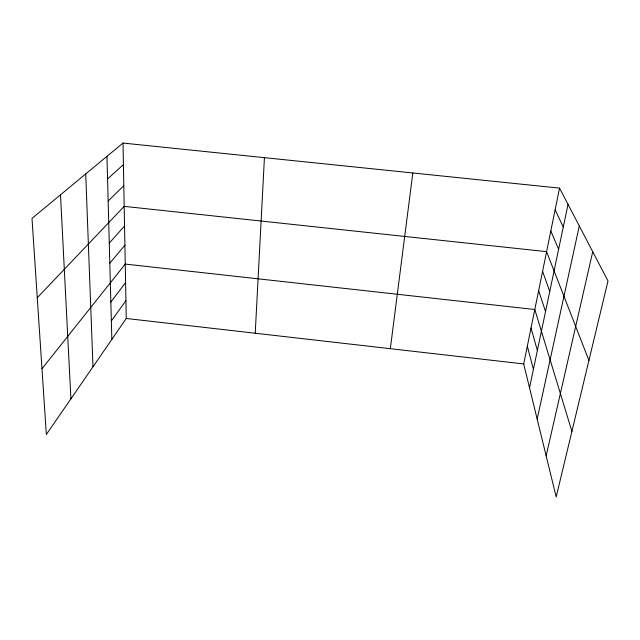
<?xml version="1.0" encoding="UTF-8"?>
<svg xmlns="http://www.w3.org/2000/svg" width="640" height="640" viewBox="0 0 640 640"><rect width="100%" height="100%" fill="white"/><g stroke="black" fill="none" stroke-linecap="round" stroke-linejoin="round"><path stroke-width="0.96" d="M255.224 333.224L264.432 157.656M390.336 348.68L412.824 172.976M559.544 188.12L608 280.976L556.184 496.936L523.704 363.944L559.544 188.12L123.016 143.064L32 218.384L46.344 434.512L126.256 318.472L123.016 143.064M529.536 387.8L568.032 204.384M537.176 419.08L579.296 225.968M546.152 455.848L592.728 251.712M111.344 320.936L125.928 300.696M110.848 302.08L125.6 282.568M41.976 368.744L125.256 264.08L534.8 309.512L571.904 431.408M109.808 263.184L124.904 245.224M109.272 243.112L124.552 225.984M37.264 297.736L124.192 206.36L546.592 251.656L588.928 360.472M108.152 201.024L123.808 185.704M107.56 178.944L123.416 164.616M126.256 318.472L523.704 363.944M555.136 209.768L563.272 227.064M550.816 230.944L558.616 249.232M542.584 271.344L549.76 291.44M538.656 290.624L545.536 311.544M531.032 328.024L537.368 350.48M527.336 346.16L533.408 369.336M60.512 194.792L70.912 398.84M85.728 173.928L92.984 366.784M106.96 156.352L111.84 339.408"/></g></svg>
